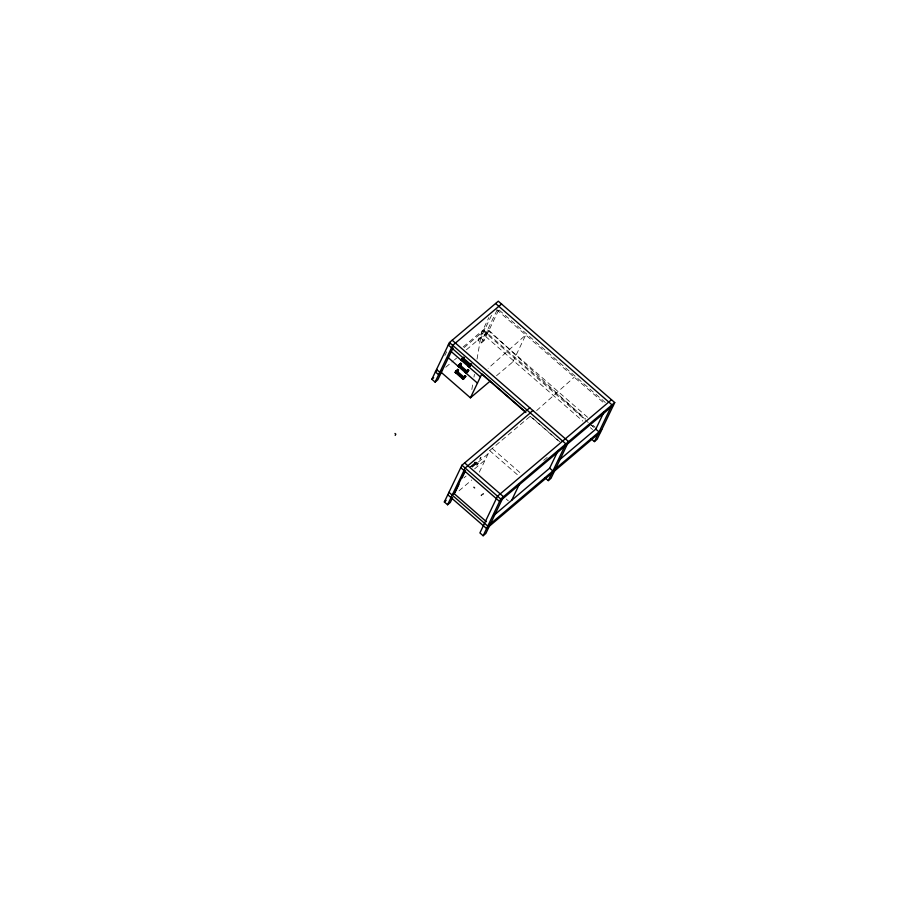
<?xml version="1.0" encoding="UTF-8"?>
<svg xmlns="http://www.w3.org/2000/svg" width="915" height="915" viewBox="0 0 915 915"><rect width="100%" height="100%" fill="white"/><g stroke="black" fill="none" stroke-linecap="round" stroke-linejoin="round"><path stroke-width="0.69" stroke-dasharray="4.58 3.43" d="M471.831 389.527L473.009 382.619M473.959 377.094L474.428 374.327M477.035 359.126L481.519 332.877L582.844 421.106M444.827 355.569L446.68 351.703M498.584 310.242L483.966 340.757L481.244 343.056L477.996 340.231L488.873 317.539M477.996 340.231L480.718 337.932L492.201 313.959M483.749 336.571L484.927 334.124M481.244 343.056L497.68 308.767L605.456 402.611M512.857 361.917L525.759 334.97L488.141 368.345M473.776 464.397L475.079 461.961L477.504 464.077L476.921 465.3L474.485 463.184M475.297 463.894L475.88 462.67M476.921 465.3L478.179 463.505L476.566 462.098L470.539 467.188M479.323 472.163L489.662 450.592L530.368 416.142L562.714 444.301M536.648 410.583L574.254 377.197M463.15 346.968L485.407 328.13L587.75 417.434M464.145 347.574L484.229 330.578L585.554 418.818M445.765 367.224L453.382 360.785M454.469 359.87L456.642 358.028M466.433 349.759L488.656 330.967M484.767 335.714L487.478 333.415M496.525 375.722L513.875 361.048M470.219 466.799L475.171 462.613M472.094 466.604L475.972 463.322M472.232 467.188L488.164 453.714M477.504 464.077L478.179 463.505M463.951 477.882L466.078 476.086M474.576 468.903L485.19 459.913M459.044 490.783L471.785 479.998M543.716 460.371L548.051 456.699M496.662 309.625L604.438 403.481M593.103 425.384L595.253 427.259M482.697 330.429L583.953 418.784M590.392 427.682L592.543 429.558M480.718 337.932L483.966 340.757M530.208 416.314L559.317 441.648M492.213 448.453L521.321 473.798M489.662 450.592L518.771 475.926M474.611 462.224L477.596 464.728M506.178 499.018L508.34 500.894M585.028 419.733L588.265 422.547M589.34 423.485L594.727 428.186L591.616 425.258M488.942 330.361L584.285 418.475M480.375 458.072L479.792 459.296L481.05 457.5L480.375 458.072"/><path stroke-width="1.37" d="M395.211 435.391L395.806 434.168L394.994 433.47M453.062 347.952L437.805 379.782L435.094 382.081L431.857 379.256L449.459 342.53L498.309 301.195L614.731 402.566L597.129 439.303L594.407 441.602L591.182 438.777M435.094 382.081L452.708 345.355L501.569 304.02M463.024 378.078L462.35 378.65L464.969 375.699L465.781 376.408L463.15 379.359L455.075 372.313L457.694 369.374L458.507 370.072L457.912 371.296M460.622 363.244L458.003 366.194L460.622 363.244L461.435 363.953L458.815 366.892L461.435 363.953M464.077 358.44L461.743 360.773L464.374 357.822L463.562 357.125L460.943 360.075L462.201 358.268L470.287 365.314L469.704 366.538L468.892 365.828L468.217 366.4L470.836 363.461L471.648 364.159L469.018 367.109L471.351 364.776M455.75 371.742L456.333 370.518L464.42 377.552L463.836 378.776L459.788 375.264M458.678 365.623L459.273 364.399L467.359 371.433L466.764 372.657L465.964 371.959L465.278 372.531L467.908 369.58L468.709 370.289L468.125 371.501M455.876 373.023L458.507 370.072M457.397 369.98L457.694 369.374M462.43 360.201L463.013 358.977M463.15 379.359L465.781 376.408M464.671 376.317L464.969 375.699M468.709 370.289L466.09 373.228L468.125 371.513L467.325 370.792L467.908 369.58M437.187 370.381L435.38 371.913L438.617 374.727L441.327 372.439L470.413 397.819L481.873 373.903L524.981 411.453M452.582 497.669L450.283 502.472L447.572 504.76L444.335 501.946L461.938 465.209L529.785 407.804M447.572 504.76L465.175 468.022L530.3 412.917M452.193 495.118L454.057 493.54L464.683 471.362M454.904 492.83L459.01 484.252M461.961 478.099L465.518 470.665M481.336 495.473L481.633 494.866M611.495 399.752L497.508 496.182L479.906 532.919L483.143 535.744L500.734 499.007L614.731 402.566M511.668 500.322L519.571 483.818M493.608 515.591L549.663 468.171L558.173 450.409M545.043 477.813L548.279 480.627L565.87 443.889L449.459 342.53M558.905 460.348L595.802 429.124L604.06 411.887M594.407 441.602L612.009 404.865L495.598 303.494M448.956 492.304L487.764 526.091L601.75 429.65M450.1 343.445L448.293 344.978L525.896 412.551M442.505 369.98L439.783 372.279L436.558 369.466M431.857 379.256L433.676 377.735M455.075 372.313L457.111 370.598M470.413 397.819L490.005 381.246M530.162 412.802L532.873 410.503M444.335 501.946L446.143 500.413M482.697 494.329L483.372 493.757M613.553 405.013L499.567 501.454L460.76 467.656M600.64 431.949L486.586 528.55L447.778 494.752M483.143 535.744L485.854 533.445L503.456 496.708L464.648 462.921M548.279 480.627L550.99 478.339L568.592 441.602L452.182 340.231M595.802 429.124L599.039 431.949M461.526 358.84L469.612 365.886M451.301 351.635L480.398 376.98M460.337 363.861L461.137 364.559M467.611 370.198L468.423 370.895M460.039 364.456L460.851 365.176M458.587 364.971L466.673 372.005M448.35 357.776L477.458 383.122M455.659 371.09L463.745 378.135M549.663 468.171L552.889 470.985M461.938 465.209L500.734 499.007M473.833 487.215L474.645 487.924M454.057 493.54L486.391 521.699"/></g></svg>
